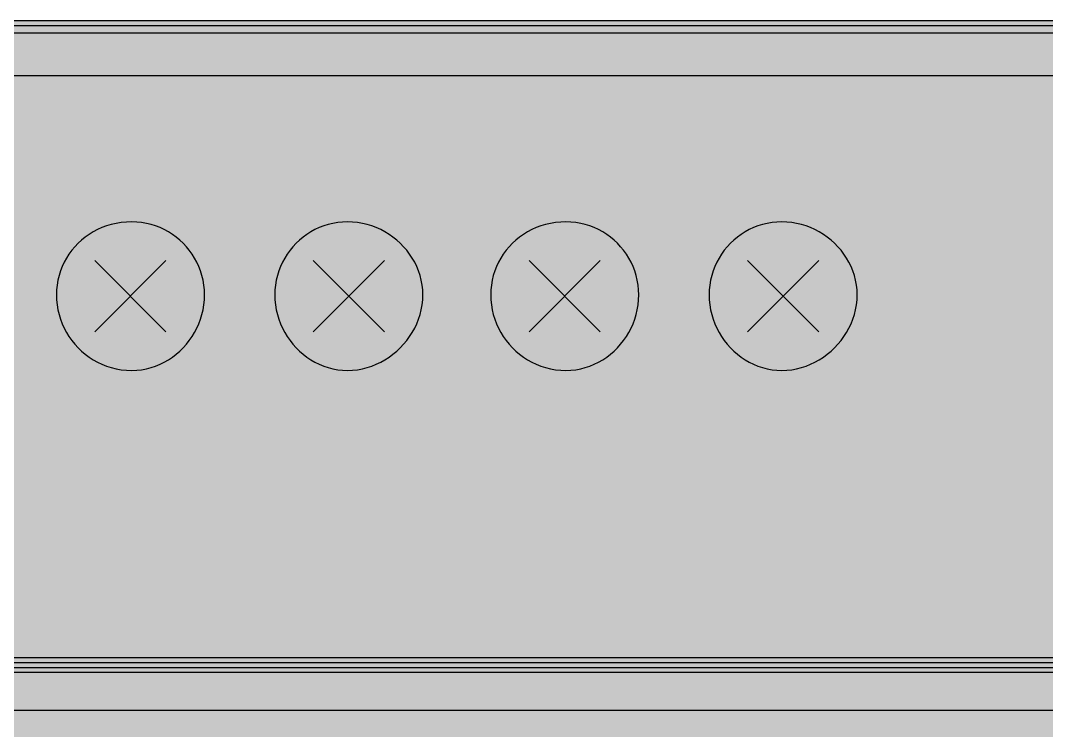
# Model space of a CAD drawing. Header units: millimetres. Extents: x 0 to 966, y -664 to 90.
# Drawn here: x 535.87 to 571.74, y -194.83 to -170 of the extents above; entities that cross this region are included whole.
import ezdxf

# ---------------------------------------------------------------- set-up
doc = ezdxf.new("R2010")
doc.units = ezdxf.units.MM
for name, color, linetype in [('HDL_BODY', 7, 'Continuous'), ('HDL_COLOUR', 7, 'Continuous'), ('HDL_DETAIL', 7, 'Continuous'), ('HDL_PRINT', 7, 'Continuous')]:
    doc.layers.add(name, color=color, linetype=linetype)

# ---------------------------------------------------------------- blocks, each defined once
blk = doc.blocks.new('M_R12.10.1_FRONT')
at = {"layer": 'HDL_BODY', "true_color": 0x202126}
blk.add_hatch(color=250, dxfattribs=at).paths.add_polyline_path([(0, 0), (216, 0), (216, 90), (0, 90)])
at = {"layer": 'HDL_BODY', "true_color": 0x2a2a30}
blk.add_hatch(color=250, dxfattribs=at).paths.add_polyline_path([(0.4, 20.52), (215.6, 20.52), (215.6, 68.31), (0.4, 68.31)])
at = {"layer": 'HDL_COLOUR', "true_color": 0x1a332c}
for points in [[(42.304, 80.402), (42.299, 80.577), (42.281, 80.749), (42.253, 80.917), (42.213, 81.081), (42.164, 81.24), (42.104, 81.396), (42.035, 81.546), (41.957, 81.69), (41.87, 81.829), (41.774, 81.962), (41.67, 82.088), (41.559, 82.207), (41.44, 82.319), (41.314, 82.423), (41.182, 82.519), (41.044, 82.607), (40.899, 82.685), (40.75, 82.755), (40.595, 82.814), (40.436, 82.864), (40.272, 82.903), (40.105, 82.932), (39.934, 82.949), (39.76, 82.955), (39.575, 82.949), (39.394, 82.932), (39.218, 82.903), (39.046, 82.864), (38.88, 82.814), (38.719, 82.755), (38.563, 82.685), (38.414, 82.607), (38.271, 82.519), (38.134, 82.423), (38.005, 82.319), (37.883, 82.207), (37.769, 82.088), (37.663, 81.962), (37.566, 81.829), (37.477, 81.69), (37.398, 81.546), (37.328, 81.396), (37.268, 81.24), (37.218, 81.081), (37.178, 80.917), (37.15, 80.749), (37.132, 80.577), (37.126, 80.402), (37.132, 80.227), (37.15, 80.054), (37.178, 79.884), (37.218, 79.717), (37.268, 79.554), (37.328, 79.395), (37.398, 79.241), (37.477, 79.091), (37.566, 78.947), (37.663, 78.809), (37.769, 78.678), (37.883, 78.553), (38.005, 78.436), (38.134, 78.326), (38.271, 78.225), (38.414, 78.132), (38.563, 78.049), (38.719, 77.975), (38.88, 77.911), (39.046, 77.858), (39.218, 77.816), (39.394, 77.785), (39.575, 77.767), (39.76, 77.76), (39.934, 77.767), (40.105, 77.785), (40.272, 77.816), (40.436, 77.858), (40.595, 77.911), (40.75, 77.975), (40.899, 78.049), (41.044, 78.132), (41.182, 78.225), (41.314, 78.326), (41.44, 78.436), (41.559, 78.553), (41.67, 78.678), (41.774, 78.809), (41.87, 78.947), (41.957, 79.091), (42.035, 79.241), (42.104, 79.395), (42.164, 79.554), (42.213, 79.717), (42.253, 79.884), (42.281, 80.054), (42.299, 80.227), (42.304, 80.402)], [(49.941, 80.402), (49.935, 80.577), (49.916, 80.749), (49.885, 80.917), (49.843, 81.081), (49.79, 81.24), (49.727, 81.396), (49.653, 81.546), (49.57, 81.69), (49.478, 81.829), (49.377, 81.962), (49.268, 82.088), (49.151, 82.207), (49.026, 82.319), (48.895, 82.423), (48.758, 82.519), (48.614, 82.607), (48.465, 82.685), (48.311, 82.755), (48.153, 82.814), (47.99, 82.864), (47.824, 82.903), (47.654, 82.932), (47.482, 82.949), (47.308, 82.955), (47.133, 82.949), (46.963, 82.932), (46.795, 82.903), (46.632, 82.864), (46.472, 82.814), (46.318, 82.755), (46.168, 82.685), (46.024, 82.607), (45.885, 82.519), (45.753, 82.423), (45.627, 82.319), (45.509, 82.207), (45.397, 82.088), (45.294, 81.962), (45.198, 81.829), (45.111, 81.69), (45.032, 81.546), (44.963, 81.396), (44.904, 81.24), (44.854, 81.081), (44.815, 80.917), (44.786, 80.749), (44.769, 80.577), (44.763, 80.402), (44.769, 80.227), (44.786, 80.054), (44.815, 79.884), (44.854, 79.717), (44.904, 79.554), (44.963, 79.395), (45.032, 79.241), (45.111, 79.091), (45.198, 78.947), (45.294, 78.809), (45.397, 78.678), (45.509, 78.553), (45.627, 78.436), (45.753, 78.326), (45.885, 78.225), (46.024, 78.132), (46.168, 78.049), (46.318, 77.975), (46.472, 77.911), (46.632, 77.858), (46.795, 77.816), (46.963, 77.785), (47.133, 77.767), (47.308, 77.76), (47.482, 77.767), (47.654, 77.785), (47.824, 77.816), (47.99, 77.858), (48.153, 77.911), (48.311, 77.975), (48.465, 78.049), (48.614, 78.132), (48.758, 78.225), (48.895, 78.326), (49.026, 78.436), (49.151, 78.553), (49.268, 78.678), (49.377, 78.809), (49.478, 78.947), (49.57, 79.091), (49.653, 79.241), (49.727, 79.395), (49.79, 79.554), (49.843, 79.717), (49.885, 79.884), (49.916, 80.054), (49.935, 80.227), (49.941, 80.402)], [(57.489, 80.402), (57.483, 80.577), (57.465, 80.749), (57.437, 80.917), (57.398, 81.081), (57.348, 81.24), (57.288, 81.396), (57.219, 81.546), (57.141, 81.69), (57.054, 81.829), (56.958, 81.962), (56.854, 82.088), (56.743, 82.207), (56.624, 82.319), (56.498, 82.423), (56.366, 82.519), (56.228, 82.607), (56.084, 82.685), (55.934, 82.755), (55.779, 82.814), (55.62, 82.864), (55.457, 82.903), (55.289, 82.932), (55.118, 82.949), (54.944, 82.955), (54.759, 82.949), (54.579, 82.932), (54.402, 82.903), (54.231, 82.864), (54.064, 82.814), (53.903, 82.755), (53.747, 82.685), (53.598, 82.607), (53.455, 82.519), (53.318, 82.423), (53.189, 82.319), (53.068, 82.207), (52.954, 82.088), (52.848, 81.962), (52.75, 81.829), (52.662, 81.69), (52.582, 81.546), (52.512, 81.396), (52.452, 81.24), (52.402, 81.081), (52.363, 80.917), (52.334, 80.749), (52.317, 80.577), (52.311, 80.402), (52.317, 80.227), (52.334, 80.054), (52.363, 79.884), (52.402, 79.717), (52.452, 79.554), (52.512, 79.395), (52.582, 79.241), (52.662, 79.091), (52.75, 78.947), (52.848, 78.809), (52.954, 78.678), (53.068, 78.553), (53.189, 78.436), (53.318, 78.326), (53.455, 78.225), (53.598, 78.132), (53.747, 78.049), (53.903, 77.975), (54.064, 77.911), (54.231, 77.858), (54.402, 77.816), (54.579, 77.785), (54.759, 77.767), (54.944, 77.76), (55.118, 77.767), (55.289, 77.785), (55.457, 77.816), (55.62, 77.858), (55.779, 77.911), (55.934, 77.975), (56.084, 78.049), (56.228, 78.132), (56.366, 78.225), (56.498, 78.326), (56.624, 78.436), (56.743, 78.553), (56.854, 78.678), (56.958, 78.809), (57.054, 78.947), (57.141, 79.091), (57.219, 79.241), (57.288, 79.395), (57.348, 79.554), (57.398, 79.717), (57.437, 79.884), (57.465, 80.054), (57.483, 80.227), (57.489, 80.402)], [(65.125, 80.402), (65.119, 80.577), (65.1, 80.749), (65.07, 80.917), (65.028, 81.081), (64.975, 81.24), (64.911, 81.396), (64.838, 81.546), (64.754, 81.69), (64.662, 81.829), (64.561, 81.962), (64.452, 82.088), (64.335, 82.207), (64.211, 82.319), (64.08, 82.423), (63.942, 82.519), (63.799, 82.607), (63.65, 82.685), (63.496, 82.755), (63.337, 82.814), (63.174, 82.864), (63.008, 82.903), (62.839, 82.932), (62.666, 82.949), (62.492, 82.955), (62.318, 82.949), (62.147, 82.932), (61.979, 82.903), (61.816, 82.864), (61.656, 82.814), (61.502, 82.755), (61.352, 82.685), (61.208, 82.607), (61.07, 82.519), (60.937, 82.423), (60.812, 82.319), (60.693, 82.207), (60.582, 82.088), (60.478, 81.962), (60.382, 81.829), (60.295, 81.69), (60.217, 81.546), (60.147, 81.396), (60.088, 81.24), (60.038, 81.081), (59.999, 80.917), (59.97, 80.749), (59.953, 80.577), (59.947, 80.402), (59.953, 80.227), (59.97, 80.054), (59.999, 79.884), (60.038, 79.717), (60.088, 79.554), (60.147, 79.395), (60.217, 79.241), (60.295, 79.091), (60.382, 78.947), (60.478, 78.809), (60.582, 78.678), (60.693, 78.553), (60.812, 78.436), (60.937, 78.326), (61.07, 78.225), (61.208, 78.132), (61.352, 78.049), (61.502, 77.975), (61.656, 77.911), (61.816, 77.858), (61.979, 77.816), (62.147, 77.785), (62.318, 77.767), (62.492, 77.76), (62.666, 77.767), (62.839, 77.785), (63.008, 77.816), (63.174, 77.858), (63.337, 77.911), (63.496, 77.975), (63.65, 78.049), (63.799, 78.132), (63.942, 78.225), (64.08, 78.326), (64.211, 78.436), (64.335, 78.553), (64.452, 78.678), (64.561, 78.809), (64.662, 78.947), (64.754, 79.091), (64.838, 79.241), (64.911, 79.395), (64.975, 79.554), (65.028, 79.717), (65.07, 79.884), (65.1, 80.054), (65.119, 80.227), (65.125, 80.402)]]:
    blk.add_hatch(color=250, dxfattribs=at).paths.add_polyline_path(points)
at = {"layer": 'HDL_COLOUR', "true_color": 0x9ea4a8}
for points in [[(41.528, 80.358), (41.512, 80.595), (41.466, 80.828), (41.39, 81.054), (41.285, 81.267), (41.153, 81.465), (40.997, 81.644), (40.819, 81.8), (40.622, 81.932), (40.409, 82.038), (40.184, 82.114), (39.952, 82.161), (39.715, 82.176), (39.479, 82.161), (39.246, 82.114), (39.022, 82.038), (38.809, 81.932), (38.612, 81.8), (38.434, 81.644), (38.278, 81.465), (38.146, 81.267), (38.041, 81.054), (37.965, 80.828), (37.919, 80.595), (37.903, 80.358), (37.919, 80.12), (37.965, 79.887), (38.041, 79.662), (38.146, 79.449), (38.278, 79.251), (38.434, 79.072), (38.612, 78.915), (38.809, 78.783), (39.022, 78.678), (39.246, 78.601), (39.479, 78.555), (39.715, 78.539), (39.952, 78.555), (40.184, 78.601), (40.409, 78.678), (40.622, 78.783), (40.819, 78.915), (40.997, 79.072), (41.153, 79.251), (41.285, 79.449), (41.39, 79.662), (41.466, 79.887), (41.512, 80.12)], [(49.164, 80.358), (49.149, 80.595), (49.102, 80.828), (49.026, 81.054), (48.921, 81.267), (48.79, 81.465), (48.633, 81.644), (48.455, 81.8), (48.258, 81.932), (48.045, 82.038), (47.821, 82.114), (47.589, 82.161), (47.352, 82.176), (47.115, 82.161), (46.883, 82.114), (46.658, 82.038), (46.446, 81.932), (46.249, 81.8), (46.071, 81.644), (45.914, 81.465), (45.782, 81.267), (45.678, 81.054), (45.601, 80.828), (45.555, 80.595), (45.54, 80.358), (45.555, 80.12), (45.601, 79.887), (45.678, 79.662), (45.782, 79.449), (45.914, 79.251), (46.071, 79.072), (46.249, 78.915), (46.446, 78.783), (46.658, 78.678), (46.883, 78.601), (47.115, 78.555), (47.352, 78.539), (47.589, 78.555), (47.821, 78.601), (48.045, 78.678), (48.258, 78.783), (48.455, 78.915), (48.633, 79.072), (48.79, 79.251), (48.921, 79.449), (49.026, 79.662), (49.102, 79.887), (49.149, 80.12)], [(56.712, 80.358), (56.696, 80.595), (56.65, 80.828), (56.574, 81.054), (56.469, 81.267), (56.337, 81.465), (56.181, 81.644), (56.003, 81.8), (55.806, 81.932), (55.593, 82.038), (55.369, 82.114), (55.136, 82.161), (54.9, 82.176), (54.663, 82.161), (54.431, 82.114), (54.206, 82.038), (53.994, 81.932), (53.796, 81.8), (53.618, 81.644), (53.462, 81.465), (53.33, 81.267), (53.225, 81.054), (53.149, 80.828), (53.103, 80.595), (53.087, 80.358), (53.103, 80.12), (53.149, 79.887), (53.225, 79.662), (53.33, 79.449), (53.462, 79.251), (53.618, 79.072), (53.796, 78.915), (53.994, 78.783), (54.206, 78.678), (54.431, 78.601), (54.663, 78.555), (54.9, 78.539), (55.136, 78.555), (55.369, 78.601), (55.593, 78.678), (55.806, 78.783), (56.003, 78.915), (56.181, 79.072), (56.337, 79.251), (56.469, 79.449), (56.574, 79.662), (56.65, 79.887), (56.696, 80.12)], [(64.348, 80.358), (64.333, 80.595), (64.287, 80.828), (64.21, 81.054), (64.106, 81.267), (63.974, 81.465), (63.818, 81.644), (63.639, 81.8), (63.442, 81.932), (63.23, 82.038), (63.005, 82.114), (62.773, 82.161), (62.536, 82.176), (62.3, 82.161), (62.067, 82.114), (61.843, 82.038), (61.63, 81.932), (61.433, 81.8), (61.255, 81.644), (61.098, 81.465), (60.967, 81.267), (60.862, 81.054), (60.786, 80.828), (60.739, 80.595), (60.724, 80.358), (60.739, 80.12), (60.786, 79.887), (60.862, 79.662), (60.967, 79.449), (61.098, 79.251), (61.255, 79.072), (61.433, 78.915), (61.63, 78.783), (61.843, 78.678), (62.067, 78.601), (62.3, 78.555), (62.536, 78.539), (62.773, 78.555), (63.005, 78.601), (63.23, 78.678), (63.442, 78.783), (63.639, 78.915), (63.818, 79.072), (63.974, 79.251), (64.106, 79.449), (64.21, 79.662), (64.287, 79.887), (64.333, 80.12)]]:
    blk.add_hatch(color=253, dxfattribs=at).paths.add_polyline_path(points)
at = {"layer": 'HDL_PRINT', "true_color": 0xdee1e9}
for points in [[(39.935, 82.955), (39.582, 82.955), (39.582, 85.598), (42.216, 85.598), (44.236, 83.66), (43.972, 83.395), (42.13, 85.244), (39.935, 85.244), (39.935, 82.955)], [(47.482, 82.955), (47.133, 82.955), (47.133, 85.244), (44.674, 85.244), (44.674, 85.598), (47.482, 85.598), (47.482, 82.955)], [(55.119, 82.955), (54.766, 82.955), (54.766, 85.598), (57.4, 85.598), (59.331, 83.66), (59.156, 83.395), (57.225, 85.244), (55.119, 85.244), (55.119, 82.955)], [(62.667, 82.955), (62.317, 82.955), (62.317, 85.244), (59.858, 85.244), (59.858, 85.598), (62.667, 85.598), (62.667, 82.955)], [(42.304, 75.558), (43.534, 77.671), (44.763, 75.558), (42.304, 75.558)], [(57.489, 75.558), (58.718, 77.671), (59.947, 75.558), (57.489, 75.558)], [(39.144, 75.998), (39.407, 75.998), (39.408, 75.961), (39.409, 75.923), (39.414, 75.885), (39.424, 75.848), (39.44, 75.81), (39.463, 75.771), (39.496, 75.733), (39.539, 75.727), (39.58, 75.711), (39.616, 75.69), (39.645, 75.669), (39.664, 75.653), (39.671, 75.647), (39.736, 75.652), (39.784, 75.666), (39.82, 75.688), (39.849, 75.716), (39.874, 75.749), (39.901, 75.785), (39.935, 75.822), (39.968, 75.828), (39.991, 75.844), (40.007, 75.871), (40.017, 75.909), (40.021, 75.958), (40.023, 76.017), (40.023, 76.087), (40.023, 76.124), (40.021, 76.161), (40.017, 76.199), (40.007, 76.237), (39.991, 76.275), (39.968, 76.313), (39.935, 76.351), (39.929, 76.383), (39.913, 76.406), (39.886, 76.421), (39.848, 76.431), (39.8, 76.436), (39.741, 76.437), (39.671, 76.438), (39.661, 76.438), (39.634, 76.438), (39.595, 76.438), (39.547, 76.438), (39.496, 76.438), (39.49, 76.401), (39.473, 76.374), (39.452, 76.351), (39.43, 76.328), (39.414, 76.3), (39.407, 76.262), (39.233, 76.351), (39.407, 77.142), (40.198, 77.142), (40.198, 76.967), (39.582, 76.967), (39.496, 76.527), (39.533, 76.56), (39.571, 76.583), (39.608, 76.599), (39.646, 76.609), (39.684, 76.614), (39.722, 76.616), (39.76, 76.616), (39.822, 76.612), (39.876, 76.601), (39.925, 76.583), (39.968, 76.56), (40.007, 76.533), (40.043, 76.503), (40.077, 76.471), (40.109, 76.438), (40.142, 76.405), (40.174, 76.371), (40.204, 76.335), (40.23, 76.296), (40.252, 76.252), (40.269, 76.203), (40.28, 76.149), (40.284, 76.087), (40.28, 76.025), (40.269, 75.97), (40.252, 75.921), (40.23, 75.878), (40.204, 75.838), (40.174, 75.801), (40.142, 75.767), (40.109, 75.733), (40.08, 75.678), (40.05, 75.629), (40.016, 75.587), (39.978, 75.551), (39.934, 75.521), (39.883, 75.498), (39.823, 75.482), (39.753, 75.472), (39.671, 75.469), (39.634, 75.473), (39.591, 75.484), (39.544, 75.502), (39.495, 75.524), (39.446, 75.551), (39.4, 75.582), (39.357, 75.614), (39.321, 75.647), (39.292, 75.68), (39.269, 75.714), (39.25, 75.75), (39.233, 75.789), (39.216, 75.832), (39.196, 75.881), (39.173, 75.936), (39.144, 75.998)], [(54.328, 76.967), (54.328, 77.142), (55.382, 77.142), (55.382, 76.967), (55.353, 76.934), (55.324, 76.895), (55.294, 76.852), (55.265, 76.804), (55.236, 76.753), (55.207, 76.699), (55.178, 76.643), (55.148, 76.585), (55.119, 76.527), (55.089, 76.468), (55.06, 76.409), (55.031, 76.351), (55.002, 76.292), (54.972, 76.233), (54.943, 76.174), (54.914, 76.115), (54.885, 76.056), (54.855, 75.998), (54.855, 75.932), (54.854, 75.868), (54.851, 75.805), (54.844, 75.745), (54.834, 75.69), (54.818, 75.64), (54.796, 75.595), (54.766, 75.558), (54.592, 75.558), (54.592, 75.595), (54.593, 75.64), (54.596, 75.69), (54.603, 75.745), (54.613, 75.805), (54.629, 75.868), (54.651, 75.932), (54.68, 75.998), (54.684, 76.056), (54.692, 76.115), (54.706, 76.174), (54.724, 76.233), (54.746, 76.292), (54.77, 76.351), (54.797, 76.409), (54.826, 76.468), (54.855, 76.527), (54.885, 76.582), (54.915, 76.633), (54.947, 76.68), (54.98, 76.725), (55.017, 76.769), (55.057, 76.814), (55.102, 76.861), (55.152, 76.911), (55.208, 76.967), (54.328, 76.967)], [(44.499, 72.565), (44.849, 72.476), (44.823, 72.382), (44.794, 72.292), (44.76, 72.207), (44.723, 72.126), (44.684, 72.05), (44.642, 71.978), (44.598, 71.91), (44.552, 71.847), (44.506, 71.788), (44.458, 71.733), (44.411, 71.682), (44.339, 71.637), (44.267, 71.595), (44.195, 71.558), (44.123, 71.525), (44.051, 71.497), (43.979, 71.473), (43.907, 71.453), (43.835, 71.437), (43.763, 71.426), (43.692, 71.42), (43.62, 71.418), (43.526, 71.42), (43.437, 71.426), (43.353, 71.437), (43.273, 71.453), (43.196, 71.473), (43.125, 71.497), (43.057, 71.525), (42.994, 71.558), (42.936, 71.595), (42.882, 71.637), (42.832, 71.682), (42.758, 71.712), (42.693, 71.746), (42.637, 71.786), (42.588, 71.831), (42.546, 71.881), (42.509, 71.936), (42.476, 71.997), (42.447, 72.063), (42.419, 72.135), (42.393, 72.211), (42.349, 72.283), (42.313, 72.356), (42.284, 72.429), (42.261, 72.504), (42.244, 72.58), (42.232, 72.658), (42.224, 72.738), (42.219, 72.822), (42.217, 72.908), (42.216, 72.997), (42.216, 73.091), (42.216, 73.163), (42.217, 73.235), (42.219, 73.307), (42.224, 73.38), (42.232, 73.452), (42.244, 73.524), (42.261, 73.596), (42.284, 73.668), (42.313, 73.74), (42.349, 73.812), (42.393, 73.884), (42.419, 73.954), (42.449, 74.02), (42.483, 74.081), (42.522, 74.138), (42.565, 74.19), (42.613, 74.238), (42.665, 74.282), (42.722, 74.321), (42.783, 74.356), (42.848, 74.387), (42.918, 74.414), (42.973, 74.439), (43.034, 74.465), (43.098, 74.489), (43.166, 74.512), (43.237, 74.534), (43.311, 74.552), (43.387, 74.567), (43.464, 74.579), (43.541, 74.586), (43.62, 74.589), (43.692, 74.587), (43.763, 74.58), (43.835, 74.569), (43.907, 74.554), (43.979, 74.534), (44.051, 74.51), (44.123, 74.481), (44.195, 74.449), (44.267, 74.411), (44.339, 74.37), (44.411, 74.324), (44.463, 74.293), (44.514, 74.253), (44.564, 74.203), (44.61, 74.147), (44.652, 74.084), (44.689, 74.015), (44.72, 73.942), (44.743, 73.866), (44.758, 73.788), (44.763, 73.709), (44.411, 73.62), (44.381, 73.678), (44.352, 73.736), (44.322, 73.793), (44.293, 73.847), (44.264, 73.899), (44.235, 73.947), (44.206, 73.99), (44.176, 74.028), (44.147, 74.06), (44.089, 74.113), (44.03, 74.154), (43.972, 74.185), (43.914, 74.208), (43.855, 74.223), (43.796, 74.232), (43.738, 74.236), (43.679, 74.238), (43.62, 74.238), (43.544, 74.238), (43.473, 74.237), (43.405, 74.233), (43.341, 74.227), (43.281, 74.216), (43.223, 74.2), (43.167, 74.177), (43.112, 74.147), (43.059, 74.108), (43.006, 74.06), (42.951, 74.028), (42.902, 73.99), (42.857, 73.947), (42.817, 73.899), (42.78, 73.847), (42.746, 73.793), (42.714, 73.736), (42.684, 73.678), (42.654, 73.62), (42.651, 73.562), (42.643, 73.503), (42.632, 73.445), (42.618, 73.386), (42.604, 73.327), (42.59, 73.268), (42.579, 73.209), (42.571, 73.15), (42.568, 73.091), (42.571, 73.012), (42.578, 72.934), (42.589, 72.857), (42.604, 72.781), (42.622, 72.708), (42.643, 72.636), (42.666, 72.568), (42.69, 72.503), (42.716, 72.443), (42.743, 72.387), (42.772, 72.328), (42.803, 72.271), (42.834, 72.214), (42.868, 72.16), (42.904, 72.109), (42.945, 72.061), (42.989, 72.018), (43.039, 71.98), (43.095, 71.947), (43.132, 71.914), (43.175, 71.883), (43.226, 71.853), (43.281, 71.827), (43.341, 71.804), (43.404, 71.787), (43.468, 71.775), (43.534, 71.771), (43.61, 71.774), (43.682, 71.782), (43.749, 71.795), (43.813, 71.814), (43.874, 71.838), (43.931, 71.867), (43.987, 71.901), (44.041, 71.941), (44.094, 71.986), (44.147, 72.036), (44.197, 72.064), (44.242, 72.099), (44.283, 72.138), (44.321, 72.183), (44.355, 72.234), (44.387, 72.289), (44.417, 72.35), (44.445, 72.417), (44.473, 72.488), (44.499, 72.565)]]:
    blk.add_hatch(color=254, dxfattribs=at).paths.add_polyline_path(points)
h = blk.add_hatch(color=254, dxfattribs=at)
h.paths.add_polyline_path([(47.835, 76.791), (47.657, 76.702), (47.621, 76.746), (47.597, 76.787), (47.582, 76.823), (47.574, 76.852), (47.572, 76.871), (47.571, 76.877), (47.533, 76.91), (47.495, 76.934), (47.457, 76.95), (47.419, 76.96), (47.382, 76.964), (47.345, 76.966), (47.308, 76.967), (47.219, 76.967), (47.182, 76.929), (47.146, 76.891), (47.114, 76.853), (47.086, 76.816), (47.064, 76.778), (47.049, 76.74), (47.044, 76.702), (47.011, 76.665), (46.987, 76.626), (46.972, 76.583), (46.962, 76.536), (46.957, 76.483), (46.955, 76.421), (46.955, 76.351), (46.988, 76.388), (47.014, 76.424), (47.034, 76.457), (47.053, 76.485), (47.074, 76.507), (47.1, 76.522), (47.133, 76.527), (47.17, 76.532), (47.207, 76.544), (47.244, 76.562), (47.282, 76.581), (47.319, 76.598), (47.356, 76.611), (47.393, 76.616), (47.43, 76.612), (47.474, 76.601), (47.521, 76.583), (47.57, 76.56), (47.619, 76.533), (47.666, 76.503), (47.709, 76.471), (47.746, 76.438), (47.779, 76.396), (47.802, 76.345), (47.818, 76.29), (47.828, 76.234), (47.833, 76.179), (47.835, 76.129), (47.835, 76.087), (47.835, 76.017), (47.833, 75.956), (47.828, 75.902), (47.818, 75.855), (47.802, 75.812), (47.779, 75.772), (47.746, 75.733), (47.741, 75.701), (47.726, 75.676), (47.704, 75.656), (47.676, 75.637), (47.643, 75.617), (47.608, 75.591), (47.571, 75.558), (47.533, 75.553), (47.495, 75.54), (47.457, 75.523), (47.419, 75.504), (47.382, 75.486), (47.345, 75.474), (47.308, 75.469), (47.246, 75.473), (47.191, 75.484), (47.143, 75.502), (47.099, 75.524), (47.06, 75.551), (47.023, 75.582), (46.989, 75.614), (46.955, 75.647), (46.929, 75.7), (46.904, 75.753), (46.879, 75.807), (46.856, 75.863), (46.835, 75.921), (46.817, 75.982), (46.802, 76.046), (46.79, 76.113), (46.783, 76.185), (46.78, 76.262), (46.783, 76.363), (46.79, 76.454), (46.802, 76.537), (46.817, 76.612), (46.835, 76.681), (46.856, 76.745), (46.879, 76.804), (46.904, 76.86), (46.929, 76.914), (46.955, 76.967), (46.988, 77.019), (47.026, 77.059), (47.069, 77.09), (47.117, 77.112), (47.168, 77.127), (47.222, 77.135), (47.278, 77.14), (47.335, 77.142), (47.393, 77.142), (47.432, 77.142), (47.47, 77.14), (47.507, 77.135), (47.545, 77.126), (47.583, 77.111), (47.62, 77.088), (47.657, 77.056), (47.695, 77.018), (47.731, 76.979), (47.764, 76.941), (47.793, 76.903), (47.815, 76.866), (47.83, 76.828), (47.835, 76.791)])
h.paths.add_polyline_path([(47.044, 76.087), (47.044, 76.043), (47.044, 75.998), (47.044, 75.955), (47.044, 75.911), (47.044, 75.867), (47.044, 75.822), (47.133, 75.733), (47.176, 75.697), (47.216, 75.673), (47.252, 75.658), (47.281, 75.65), (47.301, 75.647), (47.308, 75.647), (47.345, 75.652), (47.382, 75.664), (47.419, 75.681), (47.457, 75.699), (47.495, 75.716), (47.533, 75.728), (47.571, 75.733), (47.603, 75.771), (47.626, 75.81), (47.641, 75.848), (47.65, 75.885), (47.655, 75.923), (47.657, 75.961), (47.657, 75.998), (47.657, 76.068), (47.655, 76.129), (47.65, 76.182), (47.641, 76.23), (47.626, 76.273), (47.603, 76.313), (47.571, 76.351), (47.533, 76.356), (47.495, 76.368), (47.457, 76.385), (47.419, 76.404), (47.382, 76.42), (47.345, 76.433), (47.308, 76.438), (47.264, 76.431), (47.223, 76.415), (47.187, 76.394), (47.158, 76.374), (47.14, 76.358), (47.133, 76.351), (47.1, 76.313), (47.076, 76.275), (47.06, 76.237), (47.051, 76.199), (47.046, 76.161), (47.044, 76.124), (47.044, 76.087)])
h = blk.add_hatch(color=254, dxfattribs=at)
h.paths.add_polyline_path([(62.228, 76.438), (62.19, 76.438), (62.162, 76.441), (62.14, 76.449), (62.117, 76.464), (62.09, 76.489), (62.053, 76.527), (62.053, 76.579), (62.053, 76.627), (62.053, 76.666), (62.053, 76.692), (62.053, 76.702), (62.054, 76.772), (62.055, 76.833), (62.06, 76.887), (62.069, 76.934), (62.085, 76.977), (62.107, 77.017), (62.139, 77.056), (62.178, 77.088), (62.217, 77.111), (62.26, 77.126), (62.308, 77.135), (62.361, 77.14), (62.422, 77.142), (62.492, 77.142), (62.562, 77.142), (62.622, 77.14), (62.676, 77.135), (62.723, 77.126), (62.765, 77.111), (62.804, 77.088), (62.841, 77.056), (62.874, 77.017), (62.898, 76.977), (62.914, 76.934), (62.923, 76.887), (62.928, 76.833), (62.93, 76.772), (62.93, 76.702), (62.93, 76.692), (62.93, 76.666), (62.93, 76.627), (62.93, 76.579), (62.93, 76.527), (62.886, 76.489), (62.845, 76.464), (62.809, 76.449), (62.781, 76.441), (62.762, 76.438), (62.755, 76.438), (62.792, 76.405), (62.828, 76.381), (62.86, 76.36), (62.888, 76.342), (62.911, 76.321), (62.925, 76.295), (62.93, 76.262), (62.963, 76.224), (62.987, 76.186), (63.002, 76.149), (63.012, 76.111), (63.017, 76.074), (63.019, 76.036), (63.019, 75.998), (63.015, 75.936), (63.004, 75.881), (62.986, 75.832), (62.963, 75.789), (62.937, 75.75), (62.907, 75.714), (62.874, 75.68), (62.841, 75.647), (62.809, 75.614), (62.775, 75.582), (62.739, 75.551), (62.7, 75.524), (62.656, 75.502), (62.608, 75.484), (62.553, 75.473), (62.492, 75.469), (62.43, 75.473), (62.374, 75.484), (62.322, 75.502), (62.273, 75.524), (62.223, 75.551), (62.171, 75.582), (62.115, 75.614), (62.053, 75.647), (62.02, 75.684), (61.997, 75.724), (61.981, 75.766), (61.971, 75.813), (61.967, 75.867), (61.965, 75.928), (61.964, 75.998), (61.965, 76.036), (61.967, 76.074), (61.971, 76.111), (61.981, 76.149), (61.997, 76.186), (62.02, 76.224), (62.053, 76.262), (62.058, 76.295), (62.072, 76.321), (62.094, 76.342), (62.122, 76.36), (62.155, 76.381), (62.19, 76.405), (62.228, 76.438)])
h.paths.add_polyline_path([(62.139, 75.998), (62.14, 75.961), (62.143, 75.934), (62.15, 75.911), (62.166, 75.888), (62.191, 75.86), (62.228, 75.822), (62.229, 75.779), (62.234, 75.752), (62.247, 75.739), (62.274, 75.734), (62.317, 75.733), (62.354, 75.697), (62.381, 75.673), (62.403, 75.658), (62.426, 75.65), (62.454, 75.647), (62.492, 75.647), (62.529, 75.647), (62.566, 75.649), (62.604, 75.654), (62.641, 75.663), (62.679, 75.678), (62.717, 75.701), (62.755, 75.733), (62.76, 75.771), (62.772, 75.81), (62.789, 75.848), (62.807, 75.885), (62.824, 75.923), (62.837, 75.961), (62.841, 75.998), (62.837, 76.036), (62.824, 76.074), (62.807, 76.111), (62.789, 76.149), (62.772, 76.186), (62.76, 76.224), (62.755, 76.262), (62.717, 76.267), (62.679, 76.28), (62.641, 76.297), (62.604, 76.316), (62.566, 76.334), (62.529, 76.346), (62.492, 76.351), (62.454, 76.346), (62.416, 76.334), (62.379, 76.316), (62.341, 76.297), (62.304, 76.28), (62.266, 76.267), (62.228, 76.262), (62.223, 76.224), (62.21, 76.186), (62.193, 76.149), (62.174, 76.111), (62.157, 76.074), (62.144, 76.036), (62.139, 75.998)])
h.paths.add_polyline_path([(62.228, 76.791), (62.228, 76.753), (62.23, 76.715), (62.235, 76.678), (62.245, 76.64), (62.26, 76.603), (62.284, 76.565), (62.317, 76.527), (62.327, 76.527), (62.353, 76.527), (62.392, 76.527), (62.439, 76.527), (62.492, 76.527), (62.543, 76.527), (62.59, 76.527), (62.63, 76.527), (62.657, 76.527), (62.667, 76.527), (62.704, 76.571), (62.729, 76.612), (62.744, 76.648), (62.752, 76.676), (62.755, 76.695), (62.755, 76.702), (62.755, 76.746), (62.752, 76.787), (62.744, 76.823), (62.729, 76.852), (62.704, 76.871), (62.667, 76.877), (62.629, 76.915), (62.601, 76.94), (62.578, 76.955), (62.555, 76.963), (62.528, 76.966), (62.492, 76.967), (62.439, 76.967), (62.392, 76.967), (62.353, 76.967), (62.327, 76.967), (62.317, 76.967), (62.28, 76.923), (62.254, 76.881), (62.239, 76.845), (62.231, 76.817), (62.229, 76.798), (62.228, 76.791)])
h = blk.add_hatch(color=254, dxfattribs=at)
h.paths.add_polyline_path([(57.489, 71.507), (57.489, 74.5), (58.454, 74.5), (58.539, 74.5), (58.617, 74.5), (58.688, 74.5), (58.753, 74.5), (58.812, 74.5), (58.864, 74.5), (58.91, 74.5), (58.949, 74.5), (58.982, 74.5), (59.04, 74.471), (59.098, 74.442), (59.156, 74.413), (59.215, 74.384), (59.273, 74.354), (59.331, 74.325), (59.389, 74.296), (59.448, 74.267), (59.506, 74.238), (59.535, 74.209), (59.568, 74.174), (59.604, 74.135), (59.643, 74.09), (59.682, 74.039), (59.721, 73.984), (59.76, 73.923), (59.796, 73.857), (59.829, 73.786), (59.858, 73.709), (59.861, 73.654), (59.868, 73.594), (59.878, 73.53), (59.89, 73.462), (59.903, 73.39), (59.916, 73.317), (59.928, 73.24), (59.938, 73.163), (59.945, 73.084), (59.947, 73.005), (59.947, 72.943), (59.946, 72.877), (59.944, 72.806), (59.939, 72.734), (59.932, 72.66), (59.921, 72.587), (59.905, 72.516), (59.885, 72.449), (59.858, 72.387), (59.829, 72.325), (59.806, 72.269), (59.787, 72.217), (59.77, 72.167), (59.753, 72.117), (59.735, 72.065), (59.712, 72.009), (59.684, 71.947), (59.646, 71.91), (59.607, 71.872), (59.57, 71.834), (59.532, 71.797), (59.494, 71.759), (59.457, 71.72), (59.42, 71.682), (59.357, 71.654), (59.301, 71.631), (59.249, 71.612), (59.2, 71.596), (59.15, 71.579), (59.099, 71.56), (59.043, 71.536), (58.982, 71.507), (58.944, 71.507), (58.9, 71.507), (58.85, 71.507), (58.794, 71.507), (58.734, 71.507), (58.672, 71.507), (58.607, 71.507), (58.54, 71.507), (57.489, 71.507)])
h.paths.add_polyline_path([(57.838, 71.86), (58.454, 71.86), (58.536, 71.86), (58.607, 71.86), (58.669, 71.86), (58.724, 71.86), (58.775, 71.86), (58.824, 71.86), (58.874, 71.86), (58.925, 71.86), (58.982, 71.86), (59.019, 71.893), (59.056, 71.917), (59.093, 71.938), (59.131, 71.957), (59.168, 71.977), (59.205, 72.003), (59.242, 72.036), (59.275, 72.072), (59.307, 72.116), (59.338, 72.167), (59.364, 72.222), (59.387, 72.282), (59.405, 72.345), (59.416, 72.41), (59.42, 72.476), (59.446, 72.512), (59.465, 72.558), (59.48, 72.614), (59.491, 72.675), (59.498, 72.741), (59.503, 72.809), (59.505, 72.878), (59.506, 72.943), (59.506, 73.005), (59.506, 73.098), (59.505, 73.188), (59.502, 73.272), (59.497, 73.353), (59.489, 73.429), (59.477, 73.501), (59.461, 73.569), (59.439, 73.632), (59.41, 73.691), (59.375, 73.745), (59.331, 73.795), (59.298, 73.832), (59.264, 73.874), (59.228, 73.918), (59.189, 73.961), (59.146, 74), (59.097, 74.031), (59.043, 74.052), (58.982, 74.06), (58.949, 74.086), (58.91, 74.107), (58.864, 74.123), (58.812, 74.134), (58.753, 74.141), (58.688, 74.146), (58.617, 74.148), (58.539, 74.149), (58.454, 74.149), (57.838, 74.149), (57.838, 71.86)])
at = {"layer": 'HDL_DETAIL', "color": 251, "true_color": 0x52555c}
for points in [[(0, 89.824), (65.3, 89.824)], [(0, 89.824), (65.3, 89.824)], [(0, 89.824), (65.3, 89.824)], [(0, 89.824), (65.3, 89.824)], [(0, 89.824), (65.3, 89.824)], [(0, 89.824), (65.3, 89.824)], [(0, 89.824), (65.3, 89.824)], [(0, 89.824), (65.3, 89.824)], [(0, 89.824), (65.3, 89.824)], [(0, 89.824), (65.3, 89.824)], [(0, 89.824), (65.3, 89.824)], [(0, 89.824), (65.3, 89.824)], [(0, 89.824), (65.3, 89.824)], [(0, 89.824), (65.3, 89.824)], [(0, 89.824), (65.3, 89.824)], [(0, 89.824), (65.3, 89.824)], [(0, 89.824), (65.3, 89.824)], [(0, 89.824), (65.3, 89.824)], [(0, 89.824), (65.3, 89.824)], [(0, 89.824), (65.3, 89.824)], [(0, 89.824), (65.3, 89.824)], [(214.858, 89.559), (0.351, 89.559)], [(214.858, 89.559), (0.351, 89.559)], [(214.858, 89.559), (0.351, 89.559)], [(214.858, 89.559), (0.351, 89.559)], [(214.858, 89.559), (0.351, 89.559)], [(214.858, 89.559), (0.351, 89.559)], [(214.858, 89.559), (0.351, 89.559)], [(214.858, 89.559), (0.351, 89.559)], [(214.858, 89.559), (0.351, 89.559)], [(214.858, 89.559), (0.351, 89.559)], [(214.858, 89.559), (0.351, 89.559)], [(214.858, 89.559), (0.351, 89.559)], [(214.858, 89.559), (0.351, 89.559)], [(214.858, 89.559), (0.351, 89.559)], [(214.858, 89.559), (0.351, 89.559)], [(214.858, 89.559), (0.351, 89.559)], [(214.858, 89.559), (0.351, 89.559)], [(214.858, 89.559), (0.351, 89.559)], [(214.858, 89.559), (0.351, 89.559)], [(214.858, 89.559), (0.351, 89.559)], [(214.858, 89.559), (0.351, 89.559)], [(214.858, 88.061), (0.439, 88.061)], [(214.858, 88.061), (0.439, 88.061)], [(214.858, 88.061), (0.439, 88.061)], [(214.858, 88.061), (0.439, 88.061)], [(214.858, 88.061), (0.439, 88.061)], [(214.858, 88.061), (0.439, 88.061)], [(214.858, 88.061), (0.439, 88.061)], [(214.858, 88.061), (0.439, 88.061)], [(214.858, 88.061), (0.439, 88.061)], [(214.858, 88.061), (0.439, 88.061)], [(214.858, 88.061), (0.439, 88.061)], [(214.858, 88.061), (0.439, 88.061)], [(214.858, 88.061), (0.439, 88.061)], [(214.858, 88.061), (0.439, 88.061)], [(214.858, 88.061), (0.439, 88.061)], [(214.858, 88.061), (0.439, 88.061)], [(214.858, 88.061), (0.439, 88.061)], [(214.858, 88.061), (0.439, 88.061)], [(214.858, 88.061), (0.439, 88.061)], [(214.858, 88.061), (0.439, 88.061)], [(214.858, 88.061), (0.439, 88.061)], [(0.439, 67.367), (214.858, 67.367)], [(0.439, 67.367), (214.858, 67.367)], [(0.439, 67.367), (214.858, 67.367)], [(0.439, 67.367), (214.858, 67.367)], [(0.439, 67.367), (214.858, 67.367)], [(0.439, 67.367), (214.858, 67.367)], [(0.439, 67.367), (214.858, 67.367)], [(0.439, 67.367), (214.858, 67.367)], [(0.439, 67.367), (214.858, 67.367)], [(0.439, 67.367), (214.858, 67.367)], [(0.439, 67.367), (214.858, 67.367)], [(0.439, 67.367), (214.858, 67.367)], [(0.439, 67.367), (214.858, 67.367)], [(0.439, 67.367), (214.858, 67.367)], [(0.439, 67.367), (214.858, 67.367)], [(0.439, 67.367), (214.858, 67.367)], [(0.439, 67.367), (214.858, 67.367)], [(0.439, 67.367), (214.858, 67.367)], [(0.439, 67.367), (214.858, 67.367)], [(0.439, 67.367), (214.858, 67.367)], [(0.439, 67.367), (215.91, 67.367)], [(214.506, 67.191), (0.702, 67.191)], [(214.506, 67.191), (0.702, 67.191)], [(214.506, 67.191), (0.702, 67.191)], [(214.506, 67.191), (0.702, 67.191)], [(214.506, 67.191), (0.702, 67.191)], [(214.506, 67.191), (0.702, 67.191)], [(214.506, 67.191), (0.702, 67.191)], [(214.506, 67.191), (0.702, 67.191)], [(214.506, 67.191), (0.702, 67.191)], [(214.506, 67.191), (0.702, 67.191)], [(214.506, 67.191), (0.702, 67.191)], [(214.506, 67.191), (0.702, 67.191)], [(214.506, 67.191), (0.702, 67.191)], [(214.506, 67.191), (0.702, 67.191)], [(214.506, 67.191), (0.702, 67.191)], [(214.506, 67.191), (0.702, 67.191)], [(214.506, 67.191), (0.702, 67.191)], [(214.506, 67.191), (0.702, 67.191)], [(214.506, 67.191), (0.702, 67.191)], [(214.506, 67.191), (0.702, 67.191)], [(215.999, 67.191), (0.702, 67.191)], [(214.42, 65.872), (0.79, 65.872)], [(214.42, 65.872), (0.79, 65.872)], [(214.42, 65.872), (0.79, 65.872)], [(214.42, 65.872), (0.79, 65.872)], [(214.42, 65.872), (0.79, 65.872)], [(214.42, 65.872), (0.79, 65.872)], [(214.42, 65.872), (0.79, 65.872)], [(214.42, 65.872), (0.79, 65.872)], [(214.42, 65.872), (0.79, 65.872)], [(214.42, 65.872), (0.79, 65.872)], [(214.42, 65.872), (0.79, 65.872)], [(214.42, 65.872), (0.79, 65.872)], [(214.42, 65.872), (0.79, 65.872)], [(214.42, 65.872), (0.79, 65.872)], [(214.42, 65.872), (0.79, 65.872)], [(214.42, 65.872), (0.79, 65.872)], [(214.42, 65.872), (0.79, 65.872)], [(214.42, 65.872), (0.79, 65.872)], [(214.42, 65.872), (0.79, 65.872)], [(214.42, 65.872), (0.79, 65.872)], [(215.91, 65.872), (0.79, 65.872)]]:
    blk.add_lwpolyline(points, dxfattribs=at)
for points in [[(0, 89.823), (216, 89.823), (216, 0), (0, 0), (0, 89.823)], [(0.351, 89.999), (215.91, 89.999), (215.91, 0.177), (0.351, 0.177), (0.351, 89.999)], [(42.304, 80.402), (42.299, 80.577), (42.281, 80.749), (42.253, 80.917), (42.213, 81.081), (42.164, 81.24), (42.104, 81.396), (42.035, 81.546), (41.957, 81.69), (41.87, 81.829), (41.774, 81.962), (41.67, 82.088), (41.559, 82.207), (41.44, 82.319), (41.314, 82.423), (41.182, 82.519), (41.044, 82.607), (40.899, 82.685), (40.75, 82.755), (40.595, 82.814), (40.436, 82.864), (40.272, 82.903), (40.105, 82.932), (39.934, 82.949), (39.76, 82.955), (39.575, 82.949), (39.394, 82.932), (39.218, 82.903), (39.046, 82.864), (38.88, 82.814), (38.719, 82.755), (38.563, 82.685), (38.414, 82.607), (38.271, 82.519), (38.134, 82.423), (38.005, 82.319), (37.883, 82.207), (37.769, 82.088), (37.663, 81.962), (37.566, 81.829), (37.477, 81.69), (37.398, 81.546), (37.328, 81.396), (37.268, 81.24), (37.218, 81.081), (37.178, 80.917), (37.15, 80.749), (37.132, 80.577), (37.126, 80.402), (37.132, 80.227), (37.15, 80.054), (37.178, 79.884), (37.218, 79.717), (37.268, 79.554), (37.328, 79.395), (37.398, 79.241), (37.477, 79.091), (37.566, 78.947), (37.663, 78.809), (37.769, 78.678), (37.883, 78.553), (38.005, 78.436), (38.134, 78.326), (38.271, 78.225), (38.414, 78.132), (38.563, 78.049), (38.719, 77.975), (38.88, 77.911), (39.046, 77.858), (39.218, 77.816), (39.394, 77.785), (39.575, 77.767), (39.76, 77.76), (39.934, 77.767), (40.105, 77.785), (40.272, 77.816), (40.436, 77.858), (40.595, 77.911), (40.75, 77.975), (40.899, 78.049), (41.044, 78.132), (41.182, 78.225), (41.314, 78.326), (41.44, 78.436), (41.559, 78.553), (41.67, 78.678), (41.774, 78.809), (41.87, 78.947), (41.957, 79.091), (42.035, 79.241), (42.104, 79.395), (42.164, 79.554), (42.213, 79.717), (42.253, 79.884), (42.281, 80.054), (42.299, 80.227), (42.304, 80.402)], [(49.941, 80.402), (49.935, 80.577), (49.916, 80.749), (49.885, 80.917), (49.843, 81.081), (49.79, 81.24), (49.727, 81.396), (49.653, 81.546), (49.57, 81.69), (49.478, 81.829), (49.377, 81.962), (49.268, 82.088), (49.151, 82.207), (49.026, 82.319), (48.895, 82.423), (48.758, 82.519), (48.614, 82.607), (48.465, 82.685), (48.311, 82.755), (48.153, 82.814), (47.99, 82.864), (47.824, 82.903), (47.654, 82.932), (47.482, 82.949), (47.308, 82.955), (47.133, 82.949), (46.963, 82.932), (46.795, 82.903), (46.632, 82.864), (46.472, 82.814), (46.318, 82.755), (46.168, 82.685), (46.024, 82.607), (45.885, 82.519), (45.753, 82.423), (45.627, 82.319), (45.509, 82.207), (45.397, 82.088), (45.294, 81.962), (45.198, 81.829), (45.111, 81.69), (45.032, 81.546), (44.963, 81.396), (44.904, 81.24), (44.854, 81.081), (44.815, 80.917), (44.786, 80.749), (44.769, 80.577), (44.763, 80.402), (44.769, 80.227), (44.786, 80.054), (44.815, 79.884), (44.854, 79.717), (44.904, 79.554), (44.963, 79.395), (45.032, 79.241), (45.111, 79.091), (45.198, 78.947), (45.294, 78.809), (45.397, 78.678), (45.509, 78.553), (45.627, 78.436), (45.753, 78.326), (45.885, 78.225), (46.024, 78.132), (46.168, 78.049), (46.318, 77.975), (46.472, 77.911), (46.632, 77.858), (46.795, 77.816), (46.963, 77.785), (47.133, 77.767), (47.308, 77.76), (47.482, 77.767), (47.654, 77.785), (47.824, 77.816), (47.99, 77.858), (48.153, 77.911), (48.311, 77.975), (48.465, 78.049), (48.614, 78.132), (48.758, 78.225), (48.895, 78.326), (49.026, 78.436), (49.151, 78.553), (49.268, 78.678), (49.377, 78.809), (49.478, 78.947), (49.57, 79.091), (49.653, 79.241), (49.727, 79.395), (49.79, 79.554), (49.843, 79.717), (49.885, 79.884), (49.916, 80.054), (49.935, 80.227), (49.941, 80.402)], [(57.489, 80.402), (57.483, 80.577), (57.465, 80.749), (57.437, 80.917), (57.398, 81.081), (57.348, 81.24), (57.288, 81.396), (57.219, 81.546), (57.141, 81.69), (57.054, 81.829), (56.958, 81.962), (56.854, 82.088), (56.743, 82.207), (56.624, 82.319), (56.498, 82.423), (56.366, 82.519), (56.228, 82.607), (56.084, 82.685), (55.934, 82.755), (55.779, 82.814), (55.62, 82.864), (55.457, 82.903), (55.289, 82.932), (55.118, 82.949), (54.944, 82.955), (54.759, 82.949), (54.579, 82.932), (54.402, 82.903), (54.231, 82.864), (54.064, 82.814), (53.903, 82.755), (53.747, 82.685), (53.598, 82.607), (53.455, 82.519), (53.318, 82.423), (53.189, 82.319), (53.068, 82.207), (52.954, 82.088), (52.848, 81.962), (52.75, 81.829), (52.662, 81.69), (52.582, 81.546), (52.512, 81.396), (52.452, 81.24), (52.402, 81.081), (52.363, 80.917), (52.334, 80.749), (52.317, 80.577), (52.311, 80.402), (52.317, 80.227), (52.334, 80.054), (52.363, 79.884), (52.402, 79.717), (52.452, 79.554), (52.512, 79.395), (52.582, 79.241), (52.662, 79.091), (52.75, 78.947), (52.848, 78.809), (52.954, 78.678), (53.068, 78.553), (53.189, 78.436), (53.318, 78.326), (53.455, 78.225), (53.598, 78.132), (53.747, 78.049), (53.903, 77.975), (54.064, 77.911), (54.231, 77.858), (54.402, 77.816), (54.579, 77.785), (54.759, 77.767), (54.944, 77.76), (55.118, 77.767), (55.289, 77.785), (55.457, 77.816), (55.62, 77.858), (55.779, 77.911), (55.934, 77.975), (56.084, 78.049), (56.228, 78.132), (56.366, 78.225), (56.498, 78.326), (56.624, 78.436), (56.743, 78.553), (56.854, 78.678), (56.958, 78.809), (57.054, 78.947), (57.141, 79.091), (57.219, 79.241), (57.288, 79.395), (57.348, 79.554), (57.398, 79.717), (57.437, 79.884), (57.465, 80.054), (57.483, 80.227), (57.489, 80.402)], [(65.125, 80.402), (65.119, 80.577), (65.1, 80.749), (65.07, 80.917), (65.028, 81.081), (64.975, 81.24), (64.911, 81.396), (64.838, 81.546), (64.754, 81.69), (64.662, 81.829), (64.561, 81.962), (64.452, 82.088), (64.335, 82.207), (64.211, 82.319), (64.08, 82.423), (63.942, 82.519), (63.799, 82.607), (63.65, 82.685), (63.496, 82.755), (63.337, 82.814), (63.174, 82.864), (63.008, 82.903), (62.839, 82.932), (62.666, 82.949), (62.492, 82.955), (62.318, 82.949), (62.147, 82.932), (61.979, 82.903), (61.816, 82.864), (61.656, 82.814), (61.502, 82.755), (61.352, 82.685), (61.208, 82.607), (61.07, 82.519), (60.937, 82.423), (60.812, 82.319), (60.693, 82.207), (60.582, 82.088), (60.478, 81.962), (60.382, 81.829), (60.295, 81.69), (60.217, 81.546), (60.147, 81.396), (60.088, 81.24), (60.038, 81.081), (59.999, 80.917), (59.97, 80.749), (59.953, 80.577), (59.947, 80.402), (59.953, 80.227), (59.97, 80.054), (59.999, 79.884), (60.038, 79.717), (60.088, 79.554), (60.147, 79.395), (60.217, 79.241), (60.295, 79.091), (60.382, 78.947), (60.478, 78.809), (60.582, 78.678), (60.693, 78.553), (60.812, 78.436), (60.937, 78.326), (61.07, 78.225), (61.208, 78.132), (61.352, 78.049), (61.502, 77.975), (61.656, 77.911), (61.816, 77.858), (61.979, 77.816), (62.147, 77.785), (62.318, 77.767), (62.492, 77.76), (62.666, 77.767), (62.839, 77.785), (63.008, 77.816), (63.174, 77.858), (63.337, 77.911), (63.496, 77.975), (63.65, 78.049), (63.799, 78.132), (63.942, 78.225), (64.08, 78.326), (64.211, 78.436), (64.335, 78.553), (64.452, 78.678), (64.561, 78.809), (64.662, 78.947), (64.754, 79.091), (64.838, 79.241), (64.911, 79.395), (64.975, 79.554), (65.028, 79.717), (65.07, 79.884), (65.1, 80.054), (65.119, 80.227), (65.125, 80.402)], [(0, 67.545), (216, 67.545), (216, 22.28), (0, 22.28), (0, 67.545)], [(0.351, 67.722), (215.91, 67.722), (215.91, 22.456), (0.351, 22.456), (0.351, 67.722)]]:
    blk.add_lwpolyline(points, close=True, dxfattribs=at)
at = {"layer": 'HDL_DETAIL', "color": 250, "true_color": 0x25292b}
for points in [[(38.473, 79.111), (40.958, 81.605)], [(38.473, 81.605), (40.958, 79.111)], [(46.109, 79.111), (48.595, 81.605)], [(46.109, 81.605), (48.595, 79.111)], [(53.657, 79.111), (56.142, 81.605)], [(53.657, 81.605), (56.142, 79.111)], [(61.293, 79.111), (63.779, 81.605)], [(61.293, 81.605), (63.779, 79.111)]]:
    blk.add_lwpolyline(points, dxfattribs=at)

msp = doc.modelspace()

# ---------------------------------------------------------------- block references
msp.add_blockref('M_R12.10.1_FRONT', (500, -260))

doc.saveas('drawing.dxf')
